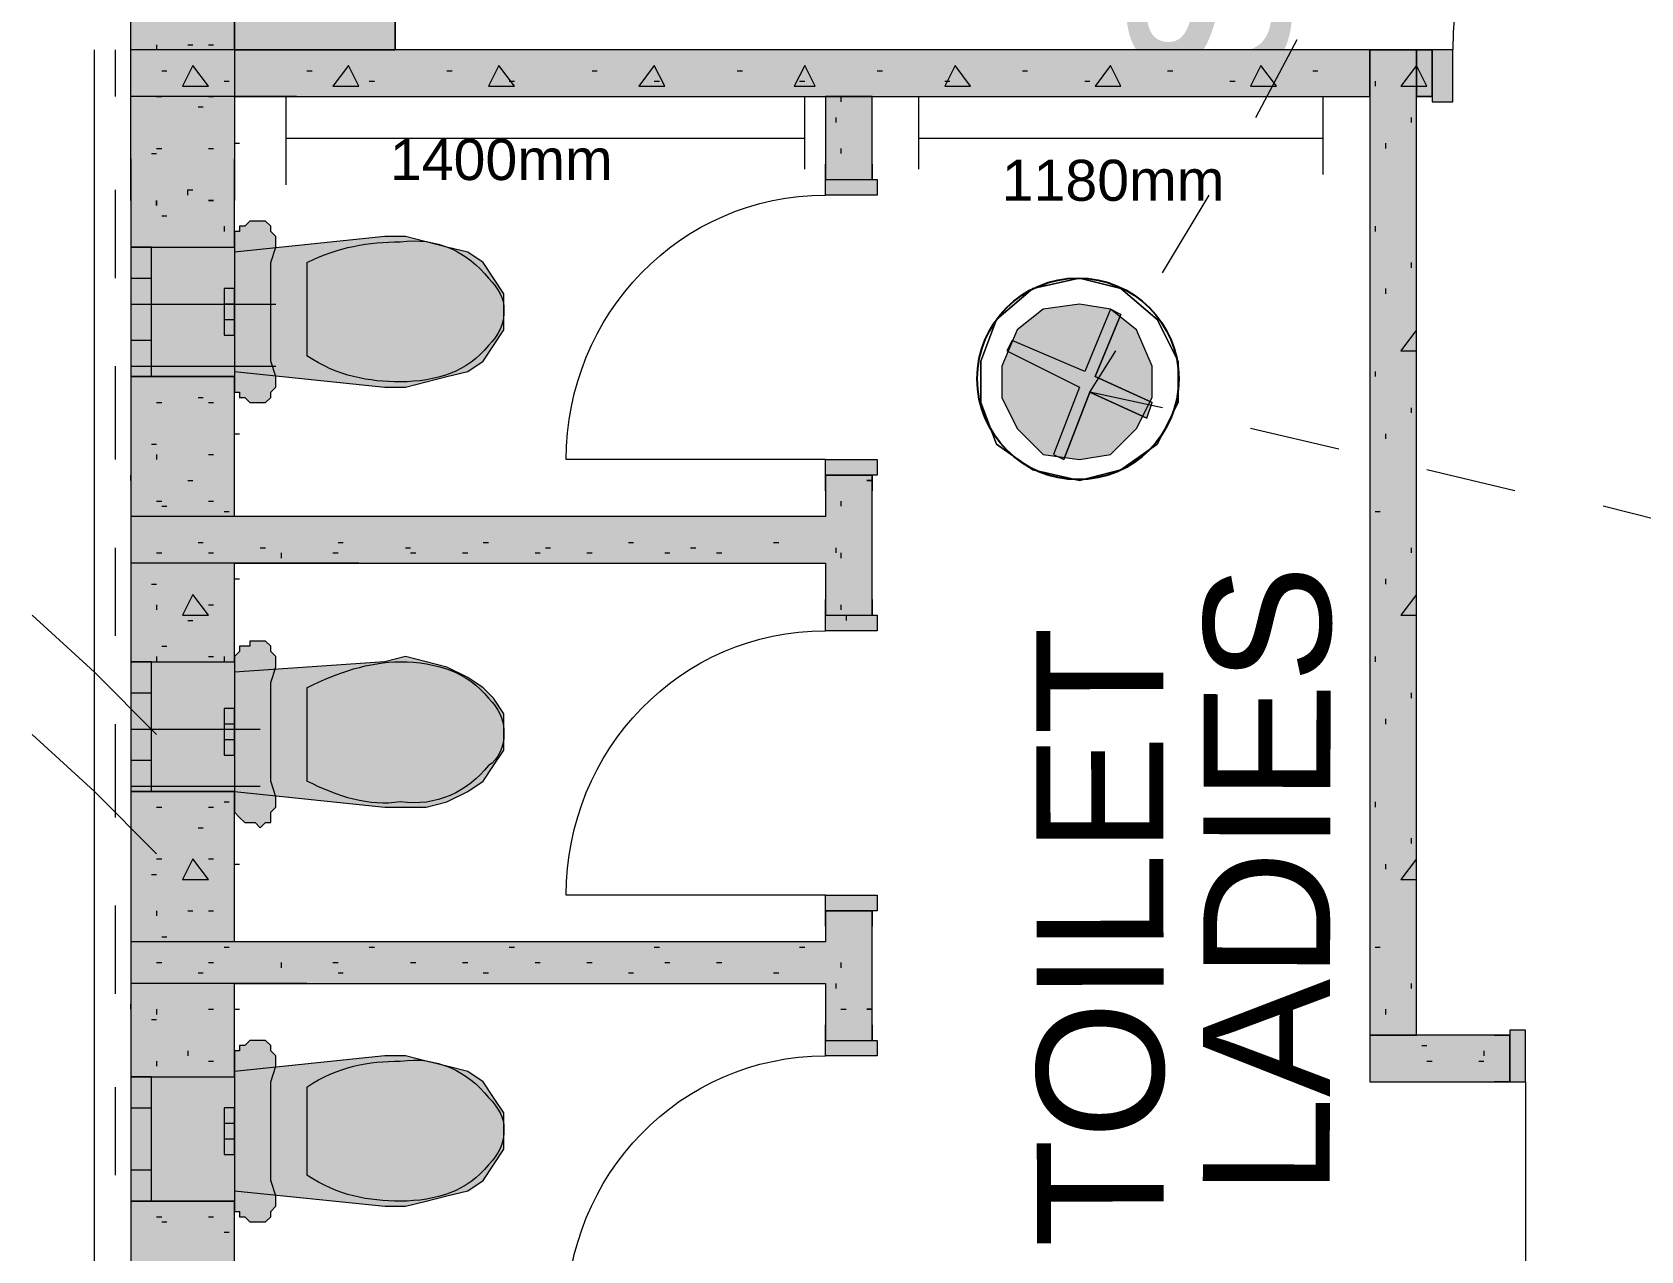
# Model space of a CAD drawing. Header units: inches. Extents: x 0.12 to 8.16, y 2.81 to 8.2.
# Drawn here: x 2.303 to 2.82, y 6.377 to 6.769 of the extents above; entities that cross this region are included whole.
import ezdxf

# ---------------------------------------------------------------- set-up
doc = ezdxf.new("R2010")
doc.units = ezdxf.units.IN
doc.header["$MEASUREMENT"] = 0
for name, color, linetype, true_color in [('PDF_Geometry', 7, 'Continuous', 0x029e21), ('PDF_Solid Fills', 7, 'Continuous', 0xffffff), ('PDF_Text', 7, 'Continuous', 0x5555ff)]:
    doc.layers.add(name, color=color, linetype=linetype, true_color=true_color)
doc.styles.add('PDF F2', font='arial.ttf')

msp = doc.modelspace()

# ---------------------------------------------------------------- hatches: boundary and pattern name
at = {"layer": 'PDF_Solid Fills', "transparency": 33554559}
for points in [[(2.36833, 6.65333), (2.36833, 6.705), (2.37, 6.705), (2.37, 6.70667), (2.37167, 6.70667), (2.37333, 6.70833), (2.37333, 6.70833), (2.375, 6.70833), (2.37667, 6.70833), (2.37667, 6.70833), (2.37833, 6.70833), (2.37833, 6.70833), (2.38, 6.70667), (2.38, 6.70667), (2.38, 6.705), (2.38167, 6.70333), (2.38167, 6.70167), (2.38167, 6.7), (2.38, 6.695), (2.38, 6.69), (2.38, 6.685), (2.38, 6.68), (2.38, 6.67333), (2.38, 6.66833), (2.38, 6.66333), (2.38167, 6.65833), (2.38167, 6.65667), (2.38167, 6.655), (2.38, 6.65333), (2.38, 6.65167), (2.38, 6.65167), (2.37833, 6.65), (2.37833, 6.65), (2.37667, 6.65), (2.37667, 6.65), (2.375, 6.65), (2.37333, 6.65), (2.37333, 6.65), (2.37167, 6.65167), (2.37, 6.65167), (2.37, 6.65333)], [(2.43, 6.65667), (2.42333, 6.655), (2.41667, 6.655), (2.36833, 6.66), (2.36833, 6.69833), (2.41667, 6.70333), (2.42333, 6.70333), (2.43, 6.70167), (2.43667, 6.7), (2.44333, 6.69833), (2.44833, 6.695), (2.45167, 6.69), (2.455, 6.685), (2.455, 6.68), (2.455, 6.67333), (2.45167, 6.66833), (2.44833, 6.66333), (2.44333, 6.66), (2.43667, 6.65833)], [(2.64, 6.63167), (2.62833, 6.63333), (2.62, 6.64167), (2.615, 6.65167), (2.615, 6.66167), (2.62, 6.67333), (2.62833, 6.68), (2.64, 6.68167), (2.65, 6.68), (2.65833, 6.67333), (2.66333, 6.66167), (2.66333, 6.65167), (2.65833, 6.64167), (2.65, 6.63333)], [(2.64, 6.68167), (2.65, 6.68), (2.65833, 6.67333), (2.66333, 6.66167), (2.66333, 6.65167), (2.65833, 6.64167), (2.65, 6.63333), (2.64, 6.63167), (2.62833, 6.63333), (2.62, 6.64167), (2.615, 6.65167), (2.615, 6.66167), (2.62, 6.67333), (2.62833, 6.68)], [(2.36833, 6.51833), (2.36833, 6.56833), (2.37, 6.57), (2.37, 6.57167), (2.37167, 6.57167), (2.37333, 6.57167), (2.37333, 6.57333), (2.375, 6.57333), (2.37667, 6.57333), (2.37667, 6.57333), (2.37833, 6.57333), (2.37833, 6.57333), (2.38, 6.57167), (2.38, 6.57), (2.38, 6.57), (2.38167, 6.56833), (2.38167, 6.56667), (2.38167, 6.565), (2.38, 6.56), (2.38, 6.555), (2.38, 6.54833), (2.38, 6.54333), (2.38, 6.53833), (2.38, 6.53333), (2.38, 6.52833), (2.38167, 6.52333), (2.38167, 6.52167), (2.38167, 6.52), (2.38, 6.51833), (2.38, 6.51667), (2.38, 6.515), (2.37833, 6.515), (2.37833, 6.515), (2.37667, 6.51333), (2.37667, 6.51333), (2.375, 6.515), (2.37333, 6.515), (2.37333, 6.515), (2.37167, 6.515), (2.37, 6.51667), (2.37, 6.51667)], [(2.43, 6.52), (2.42333, 6.52), (2.41667, 6.52), (2.36833, 6.525), (2.36833, 6.56333), (2.41667, 6.56667), (2.42333, 6.56833), (2.43, 6.56667), (2.43667, 6.565), (2.44333, 6.56167), (2.44833, 6.55833), (2.45167, 6.555), (2.455, 6.55), (2.455, 6.54333), (2.455, 6.53833), (2.45167, 6.53333), (2.44833, 6.52833), (2.44333, 6.525), (2.43667, 6.52167)], [(2.36833, 6.39), (2.36833, 6.44167), (2.37, 6.44167), (2.37, 6.44333), (2.37167, 6.44333), (2.37333, 6.445), (2.37333, 6.445), (2.375, 6.445), (2.37667, 6.445), (2.37667, 6.445), (2.37833, 6.445), (2.37833, 6.445), (2.38, 6.44333), (2.38, 6.44333), (2.38, 6.44167), (2.38167, 6.44), (2.38167, 6.43833), (2.38167, 6.43667), (2.38, 6.43167), (2.38, 6.42667), (2.38, 6.42167), (2.38, 6.41667), (2.38, 6.41), (2.38, 6.405), (2.38, 6.4), (2.38167, 6.395), (2.38167, 6.39333), (2.38167, 6.39167), (2.38, 6.39), (2.38, 6.38833), (2.38, 6.38833), (2.37833, 6.38667), (2.37833, 6.38667), (2.37667, 6.38667), (2.37667, 6.38667), (2.375, 6.38667), (2.37333, 6.38667), (2.37333, 6.38667), (2.37167, 6.38833), (2.37, 6.38833), (2.37, 6.39)], [(2.43, 6.39333), (2.42333, 6.39167), (2.41667, 6.39167), (2.36833, 6.39667), (2.36833, 6.435), (2.41667, 6.44), (2.42333, 6.44), (2.43, 6.43833), (2.43667, 6.43667), (2.44333, 6.435), (2.44833, 6.43167), (2.45167, 6.42667), (2.455, 6.42167), (2.455, 6.41667), (2.455, 6.41), (2.45167, 6.405), (2.44833, 6.4), (2.44333, 6.39667), (2.43667, 6.395)]]:
    msp.add_hatch(color=256, dxfattribs=at).paths.add_polyline_path(points)
at = {"layer": 'PDF_Solid Fills', "true_color": 0xaaaaaa, "transparency": 33554559}
msp.add_hatch(color=253, dxfattribs=at).paths.add_polyline_path([(2.66333, 6.65), (2.66167, 6.645), (2.64333, 6.65333), (2.635, 6.63167), (2.63167, 6.63333), (2.64, 6.655), (2.61667, 6.66667), (2.61833, 6.67), (2.64167, 6.66), (2.65, 6.68), (2.65333, 6.67833), (2.645, 6.65833)])

# ---------------------------------------------------------------- linework, layer by layer
at = {"layer": 'PDF_Geometry', "color": 30, "lineweight": 13, "true_color": 0xff6600}
for points in [[(2.87167, 6.76333), (2.87167, 6.875, 0.414179), (2.76, 6.76333)], [(2.78333, 6.43167), (2.78333, 6.32, 0.414179), (2.895, 6.43167)]]:
    msp.add_lwpolyline(points, format="xyb", dxfattribs=at)
at = {"layer": 'PDF_Geometry', "color": 7, "lineweight": 13}
for points in [[(2.42, 6.76333), (2.42, 6.79167), (2.36833, 6.79167), (2.36833, 6.76333)], [(2.73333, 6.74833), (2.73333, 6.76333)], [(2.74833, 6.76333), (2.74833, 6.74833)], [(2.57333, 6.72167), (2.57333, 6.74833), (2.55833, 6.74833), (2.55833, 6.72167)], [(2.34167, 6.7), (2.335, 6.7)], [(2.34167, 6.56667), (2.335, 6.56667)], [(2.77833, 6.44667), (2.73333, 6.44667), (2.73333, 6.43167), (2.77833, 6.43167)], [(2.34167, 6.43333), (2.335, 6.43333)], [(2.34167, 6.39333), (2.335, 6.39333)]]:
    msp.add_lwpolyline(points, close=True, dxfattribs=at)
at = {"layer": 'PDF_Geometry', "color": 1, "lineweight": 13}
msp.add_lwpolyline([(2.36833, 6.79167), (2.42, 6.79167), (2.42, 6.76333), (2.36833, 6.76333)], close=True, dxfattribs=at)
at = {"layer": 'PDF_Geometry', "color": 7, "lineweight": 13}
for points in [[(2.335, 6.715), (2.335, 6.77667), (2.34167, 6.77667), (2.36833, 6.77667), (2.36833, 6.715)], [(2.69667, 6.74167), (2.71, 6.76667)], [(2.73333, 6.74833), (2.73333, 6.44667), (2.74833, 6.44667), (2.74833, 6.74833)], [(2.335, 6.72833), (2.335, 6.7), (2.34167, 6.7), (2.36833, 6.7), (2.36833, 6.72833)], [(2.55833, 6.72667), (2.55833, 6.72167), (2.55833, 6.72667), (2.55833, 6.72167), (2.57333, 6.72167), (2.57333, 6.72667), (2.57333, 6.72167), (2.57333, 6.72667)], [(2.55833, 6.72167), (2.57333, 6.72167)], [(2.66667, 6.69167), (2.68167, 6.71667)], [(2.34167, 6.7), (2.36833, 6.7)], [(2.66667, 6.64833), (2.64333, 6.65333), (2.65167, 6.66667)], [(2.55833, 6.62667), (2.55833, 6.62167), (2.55833, 6.62667), (2.57333, 6.62667), (2.55833, 6.62667), (2.55833, 6.61333), (2.36833, 6.61333), (2.36833, 6.65833), (2.34167, 6.65833), (2.335, 6.65833), (2.34167, 6.65833), (2.335, 6.65833), (2.335, 6.56667), (2.34167, 6.56667), (2.36833, 6.56667), (2.36833, 6.59833), (2.55833, 6.59833), (2.55833, 6.58167), (2.57333, 6.58167), (2.57333, 6.58667), (2.57333, 6.58167)], [(2.34167, 6.65833), (2.36833, 6.65833)], [(2.72333, 6.635), (2.695, 6.64167)], [(2.55833, 6.62167), (2.55833, 6.62667), (2.57333, 6.62667), (2.57333, 6.62167), (2.57333, 6.62667), (2.57333, 6.62167)], [(2.55833, 6.58167), (2.57333, 6.58167), (2.57333, 6.62667)], [(2.78, 6.62167), (2.75167, 6.62833)], [(2.835, 6.61), (2.80833, 6.61667)], [(2.55833, 6.58667), (2.55833, 6.58167), (2.55833, 6.58667), (2.55833, 6.58167), (2.57333, 6.58167), (2.57333, 6.58667)], [(2.34167, 6.56667), (2.36833, 6.56667)], [(2.55833, 6.48667), (2.55833, 6.48167), (2.55833, 6.48667), (2.57333, 6.48667), (2.55833, 6.48667), (2.55833, 6.47667), (2.36833, 6.47667), (2.36833, 6.525), (2.34167, 6.525), (2.335, 6.525), (2.34167, 6.525), (2.335, 6.525), (2.335, 6.43333), (2.34167, 6.43333), (2.36833, 6.43333), (2.36833, 6.46333), (2.55833, 6.46333), (2.55833, 6.445), (2.57333, 6.445), (2.57333, 6.45), (2.57333, 6.445)], [(2.34167, 6.525), (2.36833, 6.525)], [(2.55833, 6.48167), (2.55833, 6.48667), (2.57333, 6.48667), (2.57333, 6.48167), (2.57333, 6.48667), (2.57333, 6.48167)], [(2.55833, 6.445), (2.57333, 6.445), (2.57333, 6.48667)], [(2.55833, 6.45), (2.55833, 6.445), (2.55833, 6.45), (2.55833, 6.445), (2.57333, 6.445), (2.57333, 6.45)], [(2.77333, 6.43167), (2.77833, 6.43167), (2.77333, 6.43167), (2.77833, 6.43167), (2.77833, 6.44667), (2.77333, 6.44667), (2.77833, 6.44667), (2.77333, 6.44667)], [(2.77833, 6.43167), (2.77833, 6.44667)], [(2.34167, 6.43333), (2.36833, 6.43333)], [(2.55833, 6.35), (2.55833, 6.345), (2.55833, 6.35), (2.55833, 6.34), (2.36833, 6.34), (2.36833, 6.39333), (2.34167, 6.39333), (2.335, 6.39333), (2.335, 6.295), (2.34167, 6.295), (2.36833, 6.295), (2.36833, 6.32667), (2.55833, 6.32667), (2.55833, 6.24167), (2.57333, 6.24167), (2.57333, 6.34), (2.57333, 6.35), (2.57333, 6.345), (2.57333, 6.35), (2.55833, 6.35), (2.57333, 6.35)], [(2.34167, 6.39333), (2.36833, 6.39333)]]:
    msp.add_lwpolyline(points, dxfattribs=at)
at = {"layer": 'PDF_Geometry', "color": 54, "lineweight": 13, "true_color": 0x9f9f00}
for points in [[(2.34333, 6.765), (2.34333, 6.76333)], [(2.35333, 6.765), (2.355, 6.765)], [(2.36, 6.765), (2.36167, 6.765)], [(2.345, 6.75667), (2.34667, 6.75667)], [(2.74833, 6.75833), (2.74333, 6.75167), (2.74833, 6.75167)], [(2.365, 6.75333), (2.36667, 6.75333)], [(2.735, 6.75333), (2.735, 6.75167)], [(2.34333, 6.74833), (2.345, 6.74833)], [(2.35667, 6.745), (2.35833, 6.745)], [(2.36, 6.74833), (2.36167, 6.74833)], [(2.56333, 6.74833), (2.56333, 6.74667)], [(2.56167, 6.74167), (2.56167, 6.74)], [(2.74667, 6.74167), (2.74667, 6.74)], [(2.36833, 6.73333), (2.37, 6.73333)], [(2.73833, 6.73333), (2.73833, 6.73167)], [(2.34167, 6.73), (2.34333, 6.73)], [(2.34333, 6.73167), (2.345, 6.73167)], [(2.36, 6.73167), (2.36167, 6.73167)], [(2.56333, 6.73167), (2.56333, 6.73)], [(2.35333, 6.71667), (2.35333, 6.71833), (2.355, 6.71833)], [(2.335, 6.71), (2.335, 6.71)], [(2.335, 6.71), (2.335, 6.71)], [(2.345, 6.71), (2.34667, 6.71)], [(2.365, 6.70667), (2.365, 6.705)], [(2.735, 6.70667), (2.735, 6.705)], [(2.74667, 6.695), (2.74667, 6.69333)], [(2.73833, 6.68667), (2.73833, 6.685)], [(2.74833, 6.67333), (2.74333, 6.66667), (2.74833, 6.66667)], [(2.735, 6.66), (2.735, 6.65833)], [(2.35667, 6.65167), (2.35833, 6.65167)], [(2.34333, 6.65), (2.345, 6.65)], [(2.36, 6.65), (2.36167, 6.65)], [(2.74667, 6.64833), (2.74667, 6.64667)], [(2.36833, 6.64), (2.37, 6.64)], [(2.73833, 6.64), (2.73833, 6.63833)], [(2.34167, 6.63667), (2.34333, 6.63667)], [(2.34333, 6.63333), (2.34333, 6.63167)], [(2.36, 6.63333), (2.36167, 6.63333)], [(2.335, 6.625), (2.335, 6.62667)], [(2.335, 6.625), (2.335, 6.625)], [(2.35333, 6.625), (2.355, 6.625)], [(2.34333, 6.61833), (2.345, 6.61833)], [(2.345, 6.61667), (2.34667, 6.61667)], [(2.36, 6.61833), (2.36167, 6.61833)], [(2.365, 6.615), (2.36667, 6.615)], [(2.56333, 6.61833), (2.56333, 6.61667)], [(2.735, 6.615), (2.73667, 6.615)], [(2.35667, 6.605), (2.35833, 6.605)], [(2.40167, 6.605), (2.40333, 6.605)], [(2.44833, 6.605), (2.45, 6.605)], [(2.495, 6.605), (2.49667, 6.605)], [(2.54167, 6.605), (2.54333, 6.605)], [(2.34333, 6.60167), (2.345, 6.60167)], [(2.36, 6.60167), (2.36167, 6.60167)], [(2.37667, 6.60333), (2.37833, 6.60333)], [(2.38333, 6.60167), (2.38333, 6.6)], [(2.4, 6.60167), (2.40167, 6.60167)], [(2.42333, 6.60333), (2.425, 6.60333)], [(2.425, 6.60167), (2.42667, 6.60167)], [(2.44167, 6.60167), (2.44333, 6.60167)], [(2.465, 6.60167), (2.46667, 6.60167)], [(2.46833, 6.60333), (2.47, 6.60333)], [(2.48167, 6.60167), (2.48333, 6.60167)], [(2.50667, 6.60167), (2.50833, 6.60167)], [(2.515, 6.60333), (2.51667, 6.60333)], [(2.52333, 6.60167), (2.525, 6.60167)], [(2.54833, 6.60167), (2.54833, 6.60167)], [(2.56167, 6.60333), (2.56167, 6.60167)], [(2.56333, 6.60167), (2.56333, 6.6)], [(2.74667, 6.60333), (2.74667, 6.60167)], [(2.36833, 6.59333), (2.37, 6.59333)], [(2.73833, 6.59333), (2.73833, 6.59167)], [(2.34167, 6.59167), (2.34333, 6.59167)], [(2.74833, 6.58833), (2.74333, 6.58167), (2.74833, 6.58167)], [(2.34333, 6.585), (2.34333, 6.58333)], [(2.36, 6.585), (2.36167, 6.585)], [(2.56333, 6.585), (2.56333, 6.58333)], [(2.35333, 6.58), (2.355, 6.58)], [(2.565, 6.58167), (2.565, 6.58)], [(2.34333, 6.56833), (2.34333, 6.56667)], [(2.345, 6.57167), (2.34667, 6.57167)], [(2.36, 6.56833), (2.36167, 6.56833)], [(2.365, 6.56833), (2.365, 6.56667)], [(2.735, 6.56833), (2.735, 6.56667)], [(2.74667, 6.55667), (2.74667, 6.555)], [(2.73833, 6.54833), (2.73833, 6.54667)], [(2.345, 6.525), (2.34667, 6.525)], [(2.365, 6.52167), (2.36667, 6.52167)], [(2.735, 6.52167), (2.735, 6.52)], [(2.34333, 6.52), (2.345, 6.52)], [(2.36, 6.52), (2.36167, 6.52)], [(2.35667, 6.51333), (2.35833, 6.51333)], [(2.74667, 6.51), (2.74667, 6.50833)], [(2.34333, 6.50333), (2.345, 6.50333)], [(2.36, 6.50333), (2.36167, 6.50333)], [(2.36833, 6.50167), (2.37, 6.50167)], [(2.73833, 6.50167), (2.73833, 6.5)], [(2.74833, 6.50333), (2.74333, 6.49667), (2.74833, 6.49667)], [(2.34167, 6.49833), (2.34333, 6.49833)], [(2.34333, 6.48667), (2.34333, 6.485)], [(2.35333, 6.48667), (2.355, 6.48667)], [(2.36, 6.48667), (2.36167, 6.48667)], [(2.345, 6.47833), (2.34667, 6.47833)], [(2.365, 6.475), (2.36667, 6.475)], [(2.41167, 6.475), (2.41333, 6.475)], [(2.45667, 6.475), (2.45833, 6.475)], [(2.50333, 6.475), (2.505, 6.475)], [(2.55, 6.475), (2.55167, 6.475)], [(2.735, 6.475), (2.73667, 6.475)], [(2.34333, 6.47), (2.345, 6.47)], [(2.36, 6.47), (2.36167, 6.47)], [(2.38333, 6.47), (2.38333, 6.46833)], [(2.4, 6.47), (2.40167, 6.47)], [(2.425, 6.47), (2.42667, 6.47)], [(2.44167, 6.47), (2.44333, 6.47)], [(2.465, 6.47), (2.46667, 6.47)], [(2.48167, 6.47), (2.48333, 6.47)], [(2.50667, 6.47), (2.50833, 6.47)], [(2.52333, 6.47), (2.525, 6.47)], [(2.54833, 6.47), (2.54833, 6.47)], [(2.56333, 6.47), (2.56333, 6.46833)], [(2.35667, 6.46667), (2.35833, 6.46667)], [(2.40167, 6.46667), (2.40333, 6.46667)], [(2.44833, 6.46667), (2.45, 6.46667)], [(2.495, 6.46667), (2.49667, 6.46667)], [(2.54167, 6.46667), (2.54333, 6.46667)], [(2.37667, 6.46333), (2.37833, 6.46333)], [(2.42333, 6.46333), (2.425, 6.46333)], [(2.46833, 6.46333), (2.47, 6.46333)], [(2.515, 6.46333), (2.51667, 6.46333)], [(2.56167, 6.46333), (2.56167, 6.46167)], [(2.74667, 6.46333), (2.74667, 6.46167)], [(2.335, 6.455), (2.335, 6.45667)], [(2.335, 6.455), (2.335, 6.455)], [(2.34333, 6.455), (2.34333, 6.45333)], [(2.36, 6.455), (2.36167, 6.455)], [(2.36833, 6.455), (2.37, 6.455)], [(2.56333, 6.455), (2.565, 6.455)], [(2.73833, 6.455), (2.73833, 6.45333)], [(2.34167, 6.45167), (2.34333, 6.45167)], [(2.75, 6.44333), (2.75167, 6.44333)], [(2.34333, 6.43833), (2.34333, 6.43667)], [(2.35333, 6.44167), (2.35333, 6.44)], [(2.36, 6.43833), (2.36167, 6.43833)], [(2.75167, 6.43833), (2.75333, 6.43833)], [(2.76833, 6.43833), (2.77, 6.43833)], [(2.77, 6.44167), (2.77, 6.44)], [(2.34333, 6.38833), (2.345, 6.38833)], [(2.345, 6.38667), (2.34667, 6.38667)], [(2.36, 6.38833), (2.36167, 6.38833)], [(2.365, 6.38333), (2.36667, 6.38333)]]:
    msp.add_lwpolyline(points, dxfattribs=at)
at = {"layer": 'PDF_Geometry', "color": 1, "lineweight": 13}
for points in [[(2.32333, 5.525), (2.32333, 5.79333), (2.32333, 6.06333), (2.32333, 6.33167), (2.32333, 6.60167), (2.32333, 6.76333)], [(2.335, 6.68167), (2.37333, 6.68167), (2.38167, 6.68167)], [(2.335, 6.66167), (2.37333, 6.66167), (2.38167, 6.66167)], [(2.34333, 6.54333), (2.32333, 6.56333), (2.30333, 6.58167)], [(2.34333, 6.505), (2.32333, 6.525), (2.30333, 6.54333)], [(2.335, 6.545), (2.37333, 6.545), (2.37667, 6.545)], [(2.335, 6.52667), (2.37333, 6.52667), (2.37667, 6.52667)]]:
    msp.add_lwpolyline(points, dxfattribs=at)
at = {"layer": 'PDF_Geometry', "color": 5, "lineweight": 9}
for points in [[(2.33, 6.76333), (2.33, 6.74833)], [(2.33, 6.71833), (2.33, 6.69)], [(2.33, 6.66167), (2.33, 6.63167)], [(2.33, 6.60333), (2.33, 6.575)], [(2.33, 6.54667), (2.33, 6.51667)], [(2.33, 6.48833), (2.33, 6.46)], [(2.33, 6.43), (2.33, 6.40167)]]:
    msp.add_lwpolyline(points, dxfattribs=at)
at = {"layer": 'PDF_Geometry', "color": 251, "lineweight": 9, "true_color": 0x6a6a6a}
for points in [[(2.39167, 6.76333), (2.335, 6.76333)], [(2.38833, 6.74833), (2.335, 6.74833)], [(2.385, 6.72), (2.385, 6.74833)], [(2.55167, 6.725), (2.55167, 6.74833)], [(2.58833, 6.725), (2.58833, 6.74833)], [(2.71833, 6.72333), (2.71833, 6.74833)], [(2.385, 6.735), (2.55167, 6.735)], [(2.58833, 6.735), (2.71833, 6.735)], [(2.65, 6.68), (2.64167, 6.66), (2.61833, 6.67)], [(2.65333, 6.67833), (2.645, 6.65833), (2.66333, 6.65)], [(2.61667, 6.66667), (2.64, 6.655), (2.63167, 6.63333)], [(2.66167, 6.645), (2.64333, 6.65333), (2.635, 6.63167)], [(2.39667, 6.61333), (2.335, 6.61333)], [(2.40833, 6.59833), (2.335, 6.59833)], [(2.395, 6.47667), (2.335, 6.47667)], [(2.39167, 6.46333), (2.335, 6.46333)]]:
    msp.add_lwpolyline(points, dxfattribs=at)
at = {"layer": 'PDF_Geometry', "color": 7, "lineweight": 9}
for points in [[(2.75333, 6.76333), (2.36833, 6.76333), (2.36833, 6.74833), (2.73333, 6.74833)], [(2.73333, 6.76333), (2.74833, 6.76333), (2.75333, 6.76333), (2.74833, 6.76333), (2.75333, 6.76333), (2.75333, 6.74833), (2.74833, 6.74833), (2.75333, 6.74833), (2.75333, 6.76333), (2.75333, 6.74833), (2.74833, 6.74833), (2.75333, 6.74833)]]:
    msp.add_lwpolyline(points, dxfattribs=at)
at = {"layer": 'PDF_Geometry', "color": 30, "lineweight": 9, "true_color": 0xff6600}
for points in [[(2.75333, 6.74667), (2.76, 6.74667), (2.76, 6.76333), (2.75333, 6.76333)], [(2.575, 6.72167), (2.575, 6.71667), (2.55833, 6.71667), (2.55833, 6.72167)], [(2.55833, 6.62667), (2.55833, 6.63167), (2.575, 6.63167), (2.575, 6.62667)], [(2.575, 6.58167), (2.575, 6.57667), (2.55833, 6.57667), (2.55833, 6.58167)], [(2.55833, 6.48667), (2.55833, 6.49167), (2.575, 6.49167), (2.575, 6.48667)], [(2.575, 6.445), (2.575, 6.44), (2.55833, 6.44), (2.55833, 6.445)], [(2.77833, 6.43167), (2.78333, 6.43167), (2.78333, 6.44833), (2.77833, 6.44833)]]:
    msp.add_lwpolyline(points, close=True, dxfattribs=at)
at = {"layer": 'PDF_Geometry', "color": 54, "lineweight": 13, "true_color": 0x9f9f00}
for points in [[(2.355, 6.75833), (2.35167, 6.75167), (2.36, 6.75167)], [(2.34333, 6.71333), (2.34333, 6.715)], [(2.36167, 6.715), (2.36, 6.715)], [(2.57333, 6.625), (2.57167, 6.625)], [(2.355, 6.58833), (2.35167, 6.58167), (2.36, 6.58167)], [(2.355, 6.50333), (2.35167, 6.49667), (2.36, 6.49667)], [(2.57333, 6.455), (2.57167, 6.455)]]:
    msp.add_lwpolyline(points, close=True, dxfattribs=at)
at = {"layer": 'PDF_Geometry', "color": 85, "lineweight": 13, "true_color": 0x68b353}
for points in [[(2.39167, 6.75667), (2.39333, 6.75667)], [(2.43667, 6.75667), (2.43833, 6.75667)], [(2.48333, 6.75667), (2.485, 6.75667)], [(2.53, 6.75667), (2.53167, 6.75667)], [(2.575, 6.75667), (2.57667, 6.75667)], [(2.62167, 6.75667), (2.62333, 6.75667)], [(2.66833, 6.75667), (2.67, 6.75667)], [(2.715, 6.75667), (2.71667, 6.75667)], [(2.74833, 6.75167), (2.75167, 6.75167), (2.74833, 6.75833)], [(2.41167, 6.75333), (2.41333, 6.75333)], [(2.45667, 6.75333), (2.45833, 6.75333)], [(2.50333, 6.75333), (2.505, 6.75333)], [(2.55, 6.75333), (2.55167, 6.75333)], [(2.59667, 6.75333), (2.59833, 6.75333)], [(2.64167, 6.75333), (2.64333, 6.75333)], [(2.68833, 6.75333), (2.69, 6.75333)]]:
    msp.add_lwpolyline(points, dxfattribs=at)
for points in [[(2.405, 6.75833), (2.4, 6.75167), (2.40833, 6.75167)], [(2.45333, 6.75833), (2.45, 6.75167), (2.45833, 6.75167)], [(2.50333, 6.75833), (2.49833, 6.75167), (2.50667, 6.75167)], [(2.55167, 6.75833), (2.54833, 6.75167), (2.555, 6.75167)], [(2.6, 6.75833), (2.59667, 6.75167), (2.605, 6.75167)], [(2.65, 6.75833), (2.645, 6.75167), (2.65333, 6.75167)], [(2.69833, 6.75833), (2.695, 6.75167), (2.70333, 6.75167)]]:
    msp.add_lwpolyline(points, close=True, dxfattribs=at)
at = {"layer": 'PDF_Geometry', "color": 6, "lineweight": 9}
for points in [[(2.36833, 6.65333), (2.37, 6.65333), (2.37, 6.65167), (2.37167, 6.65167), (2.37333, 6.65), (2.375, 6.65), (2.37667, 6.65), (2.37833, 6.65), (2.38, 6.65167), (2.38, 6.65333), (2.38167, 6.655), (2.38167, 6.65667), (2.38167, 6.65833), (2.38, 6.66333), (2.38, 6.66833), (2.38, 6.67333), (2.38, 6.68), (2.38, 6.685), (2.38, 6.69), (2.38, 6.695), (2.38167, 6.7), (2.38167, 6.70167), (2.38167, 6.70333), (2.38, 6.705), (2.38, 6.70667), (2.37833, 6.70833), (2.37667, 6.70833), (2.375, 6.70833), (2.37333, 6.70833), (2.37167, 6.70667), (2.37, 6.70667), (2.37, 6.705), (2.36833, 6.705)], [(2.43, 6.65667), (2.43667, 6.65833), (2.44333, 6.66), (2.44833, 6.66333), (2.45167, 6.66833), (2.455, 6.67333), (2.455, 6.68), (2.455, 6.685), (2.45167, 6.69), (2.44833, 6.695), (2.44333, 6.69833), (2.43667, 6.7), (2.43, 6.70167), (2.42333, 6.70333), (2.41667, 6.70333), (2.36833, 6.69833), (2.36833, 6.66), (2.41667, 6.655), (2.42333, 6.655)], [(2.365, 6.68167), (2.365, 6.68), (2.365, 6.67833), (2.365, 6.67667), (2.36833, 6.67667), (2.36833, 6.67833), (2.36833, 6.68), (2.36833, 6.68167), (2.36833, 6.685), (2.36833, 6.68667), (2.365, 6.68667), (2.365, 6.685)], [(2.36833, 6.51833), (2.37, 6.51667), (2.37167, 6.515), (2.37333, 6.515), (2.375, 6.515), (2.37667, 6.51333), (2.37833, 6.515), (2.38, 6.515), (2.38, 6.51667), (2.38, 6.51833), (2.38167, 6.52), (2.38167, 6.52167), (2.38167, 6.52333), (2.38, 6.52833), (2.38, 6.53333), (2.38, 6.53833), (2.38, 6.54333), (2.38, 6.54833), (2.38, 6.555), (2.38, 6.56), (2.38167, 6.565), (2.38167, 6.56667), (2.38167, 6.56833), (2.38, 6.57), (2.38, 6.57167), (2.37833, 6.57333), (2.37667, 6.57333), (2.375, 6.57333), (2.37333, 6.57333), (2.37333, 6.57167), (2.37167, 6.57167), (2.37, 6.57167), (2.37, 6.57), (2.36833, 6.56833)], [(2.43, 6.52), (2.43667, 6.52167), (2.44333, 6.525), (2.44833, 6.52833), (2.45167, 6.53333), (2.455, 6.53833), (2.455, 6.54333), (2.455, 6.55), (2.45167, 6.555), (2.44833, 6.55833), (2.44333, 6.56167), (2.43667, 6.565), (2.43, 6.56667), (2.42333, 6.56833), (2.41667, 6.56667), (2.36833, 6.56333), (2.36833, 6.525), (2.41667, 6.52), (2.42333, 6.52)], [(2.365, 6.54667), (2.365, 6.545), (2.365, 6.54333), (2.365, 6.54167), (2.36833, 6.54167), (2.36833, 6.54333), (2.36833, 6.545), (2.36833, 6.54667), (2.36833, 6.54833), (2.36833, 6.55167), (2.365, 6.55167), (2.365, 6.54833)], [(2.36833, 6.39), (2.37, 6.39), (2.37, 6.38833), (2.37167, 6.38833), (2.37333, 6.38667), (2.375, 6.38667), (2.37667, 6.38667), (2.37833, 6.38667), (2.38, 6.38833), (2.38, 6.39), (2.38167, 6.39167), (2.38167, 6.39333), (2.38167, 6.395), (2.38, 6.4), (2.38, 6.405), (2.38, 6.41), (2.38, 6.41667), (2.38, 6.42167), (2.38, 6.42667), (2.38, 6.43167), (2.38167, 6.43667), (2.38167, 6.43833), (2.38167, 6.44), (2.38, 6.44167), (2.38, 6.44333), (2.37833, 6.445), (2.37667, 6.445), (2.375, 6.445), (2.37333, 6.445), (2.37167, 6.44333), (2.37, 6.44333), (2.37, 6.44167), (2.36833, 6.44167)], [(2.43, 6.39333), (2.43667, 6.395), (2.44333, 6.39667), (2.44833, 6.4), (2.45167, 6.405), (2.455, 6.41), (2.455, 6.41667), (2.455, 6.42167), (2.45167, 6.42667), (2.44833, 6.43167), (2.44333, 6.435), (2.43667, 6.43667), (2.43, 6.43833), (2.42333, 6.44), (2.41667, 6.44), (2.36833, 6.435), (2.36833, 6.39667), (2.41667, 6.39167), (2.42333, 6.39167)], [(2.365, 6.41833), (2.365, 6.41667), (2.365, 6.415), (2.365, 6.41333), (2.36833, 6.41333), (2.36833, 6.415), (2.36833, 6.41667), (2.36833, 6.41833), (2.36833, 6.42167), (2.36833, 6.42333), (2.365, 6.42333), (2.365, 6.42167)]]:
    msp.add_lwpolyline(points, close=True, dxfattribs=at)
for points in [[(2.37333, 6.70833), (2.37333, 6.70833)], [(2.37667, 6.70833), (2.37667, 6.70833)], [(2.37833, 6.70833), (2.37833, 6.70833)], [(2.38, 6.70667), (2.38, 6.70667)], [(2.39167, 6.695), (2.39167, 6.68), (2.39167, 6.665)], [(2.365, 6.68167), (2.365, 6.68167)], [(2.36833, 6.68167), (2.365, 6.68167)], [(2.36833, 6.68167), (2.36833, 6.68167)], [(2.365, 6.67667), (2.365, 6.67333), (2.365, 6.67167), (2.36833, 6.67167), (2.36833, 6.67333), (2.36833, 6.67667)], [(2.38, 6.65167), (2.38, 6.65167)], [(2.37333, 6.65), (2.37333, 6.65)], [(2.37667, 6.65), (2.37667, 6.65)], [(2.37833, 6.65), (2.37833, 6.65)], [(2.37667, 6.57333), (2.37667, 6.57333)], [(2.37833, 6.57333), (2.37833, 6.57333)], [(2.38, 6.57), (2.38, 6.57)], [(2.39167, 6.55833), (2.39167, 6.54333), (2.39167, 6.52833)], [(2.36833, 6.54667), (2.365, 6.54667)], [(2.365, 6.54167), (2.365, 6.54167)], [(2.365, 6.54167), (2.365, 6.53833), (2.365, 6.53667), (2.36833, 6.53667), (2.36833, 6.53833), (2.36833, 6.54167)], [(2.36833, 6.54167), (2.36833, 6.54167)], [(2.37, 6.51667), (2.37, 6.51667)], [(2.37333, 6.515), (2.37333, 6.515)], [(2.37667, 6.51333), (2.37667, 6.51333)], [(2.37833, 6.515), (2.37833, 6.515)], [(2.37333, 6.445), (2.37333, 6.445)], [(2.37667, 6.445), (2.37667, 6.445)], [(2.37833, 6.445), (2.37833, 6.445)], [(2.38, 6.44333), (2.38, 6.44333)], [(2.39167, 6.43), (2.39167, 6.41667), (2.39167, 6.40167)], [(2.36833, 6.41833), (2.365, 6.41833)], [(2.365, 6.41667), (2.365, 6.41667)], [(2.365, 6.41333), (2.365, 6.41), (2.365, 6.40833), (2.36833, 6.40833), (2.36833, 6.41), (2.36833, 6.41333)], [(2.36833, 6.41667), (2.36833, 6.41667)], [(2.37333, 6.38667), (2.37333, 6.38667)], [(2.37667, 6.38667), (2.37667, 6.38667)], [(2.37833, 6.38667), (2.37833, 6.38667)], [(2.38, 6.38833), (2.38, 6.38833)]]:
    msp.add_lwpolyline(points, dxfattribs=at)
at = {"layer": 'PDF_Geometry', "color": 30, "lineweight": 13, "true_color": 0xff6600}
for points in [[(2.335, 6.7), (2.335, 6.65833)], [(2.36833, 6.7), (2.36833, 6.65833)], [(2.335, 6.69), (2.335, 6.67)], [(2.34167, 6.67), (2.34167, 6.69)], [(2.55833, 6.63167), (2.475, 6.63167)], [(2.335, 6.56667), (2.335, 6.525)], [(2.36833, 6.56667), (2.36833, 6.525)], [(2.335, 6.55667), (2.335, 6.535)], [(2.34167, 6.535), (2.34167, 6.55667)], [(2.55833, 6.49167), (2.475, 6.49167)], [(2.335, 6.43333), (2.335, 6.39333)], [(2.36833, 6.43333), (2.36833, 6.39333)], [(2.335, 6.42333), (2.335, 6.40333)], [(2.34167, 6.40333), (2.34167, 6.42333)]]:
    msp.add_lwpolyline(points, dxfattribs=at)
at = {"layer": 'PDF_Geometry', "color": 30, "lineweight": 9, "true_color": 0xff6600}
for points in [[(2.335, 6.7), (2.335, 6.69), (2.34167, 6.69), (2.34167, 6.7)], [(2.34167, 6.65833), (2.34167, 6.67), (2.335, 6.67), (2.335, 6.65833)], [(2.335, 6.56667), (2.335, 6.55667), (2.34167, 6.55667), (2.34167, 6.56667)], [(2.34167, 6.525), (2.34167, 6.535), (2.335, 6.535), (2.335, 6.525)], [(2.335, 6.43333), (2.335, 6.42333), (2.34167, 6.42333), (2.34167, 6.43333)], [(2.34167, 6.39333), (2.34167, 6.40333), (2.335, 6.40333), (2.335, 6.39333)]]:
    msp.add_lwpolyline(points, dxfattribs=at)
at = {"layer": 'PDF_Geometry', "color": 8, "lineweight": 13, "true_color": 0x7f7f7f}
for points in [[(2.64, 6.69), (2.625, 6.68667), (2.61333, 6.67667), (2.60833, 6.66333), (2.60833, 6.65), (2.61333, 6.63667), (2.625, 6.62833), (2.64, 6.625), (2.65333, 6.62833), (2.665, 6.63667), (2.67167, 6.65), (2.67167, 6.66333), (2.665, 6.67667), (2.65333, 6.68667)], [(2.64, 6.63167), (2.65, 6.63333), (2.65833, 6.64167), (2.66333, 6.65167), (2.66333, 6.66167), (2.65833, 6.67333), (2.65, 6.68), (2.64, 6.68167), (2.62833, 6.68), (2.62, 6.67333), (2.615, 6.66167), (2.615, 6.65167), (2.62, 6.64167), (2.62833, 6.63333)], [(2.64, 6.68167), (2.62833, 6.68), (2.62, 6.67333), (2.615, 6.66167), (2.615, 6.65167), (2.62, 6.64167), (2.62833, 6.63333), (2.64, 6.63167), (2.65, 6.63333), (2.65833, 6.64167), (2.66333, 6.65167), (2.66333, 6.66167), (2.65833, 6.67333), (2.65, 6.68)], [(2.66333, 6.65), (2.645, 6.65833), (2.65333, 6.67833), (2.65, 6.68), (2.64167, 6.66), (2.61833, 6.67), (2.61667, 6.66667), (2.64, 6.655), (2.63167, 6.63333), (2.635, 6.63167), (2.64333, 6.65333), (2.66167, 6.645)]]:
    msp.add_lwpolyline(points, close=True, dxfattribs=at)
at = {"layer": 'PDF_Geometry', "color": 123, "lineweight": 13, "true_color": 0x71cebe}
for points in [[(2.64, 6.69), (2.65333, 6.68667), (2.665, 6.67667), (2.67167, 6.66333), (2.67167, 6.65), (2.665, 6.63667), (2.65333, 6.62833), (2.64, 6.625), (2.625, 6.62833), (2.61333, 6.63667), (2.60833, 6.65), (2.60833, 6.66333), (2.61333, 6.67667), (2.625, 6.68667)], [(2.64, 6.68167), (2.62833, 6.68), (2.62, 6.67333), (2.615, 6.66167), (2.615, 6.65167), (2.62, 6.64167), (2.62833, 6.63333), (2.64, 6.63167), (2.65, 6.63333), (2.65833, 6.64167), (2.66333, 6.65167), (2.66333, 6.66167), (2.65833, 6.67333), (2.65, 6.68)]]:
    msp.add_lwpolyline(points, close=True, dxfattribs=at)
at = {"layer": 'PDF_Geometry', "color": 7, "lineweight": 25}
msp.add_circle((2.63952, 6.65762), 0.03238, dxfattribs=at)
at = {"layer": 'PDF_Geometry', "color": 30, "lineweight": 13, "true_color": 0xff6600}
for points in [[(2.475, 6.63167), (2.475, 6.67833), (2.51167, 6.71667), (2.55833, 6.71667)], [(2.475, 6.49167), (2.475, 6.53833), (2.51167, 6.57667), (2.55833, 6.57667)], [(2.475, 6.355), (2.475, 6.40167), (2.51167, 6.44), (2.55833, 6.44)]]:
    msp.add_open_spline(points, degree=3, dxfattribs=at)
at = {"layer": 'PDF_Geometry', "color": 6, "lineweight": 9}
for points in [[(2.42167, 6.70167), (2.43333, 6.70333), (2.44333, 6.69833), (2.45, 6.69)], [(2.39167, 6.695), (2.40167, 6.7), (2.41167, 6.70167), (2.42167, 6.70167)], [(2.45, 6.69), (2.45333, 6.68667), (2.455, 6.68333), (2.455, 6.68)], [(2.455, 6.68), (2.455, 6.675), (2.45333, 6.67167), (2.45, 6.66833)], [(2.45, 6.66833), (2.44333, 6.66), (2.43333, 6.65667), (2.42167, 6.65667)], [(2.42167, 6.65667), (2.41167, 6.65667), (2.40167, 6.65833), (2.39167, 6.665)], [(2.39167, 6.55833), (2.40167, 6.56333), (2.41167, 6.56667), (2.42167, 6.56667)], [(2.42167, 6.56667), (2.43333, 6.56667), (2.44333, 6.56333), (2.45, 6.555)], [(2.45, 6.555), (2.45333, 6.55167), (2.455, 6.54833), (2.455, 6.54333)], [(2.455, 6.54333), (2.455, 6.54), (2.45333, 6.535), (2.45, 6.53333)], [(2.45, 6.53333), (2.44333, 6.525), (2.43333, 6.52), (2.42167, 6.52167)], [(2.42167, 6.52167), (2.41167, 6.52), (2.40167, 6.52333), (2.39167, 6.52833)], [(2.39167, 6.43), (2.40167, 6.43667), (2.41167, 6.43833), (2.42167, 6.43833)], [(2.42167, 6.43833), (2.43333, 6.44), (2.44333, 6.435), (2.45, 6.42667)], [(2.45, 6.42667), (2.45333, 6.42333), (2.455, 6.42), (2.455, 6.41667)], [(2.455, 6.41667), (2.455, 6.41167), (2.45333, 6.40833), (2.45, 6.405)], [(2.45, 6.405), (2.44333, 6.39667), (2.43333, 6.39333), (2.42167, 6.39333)], [(2.42167, 6.39333), (2.41167, 6.39333), (2.40167, 6.395), (2.39167, 6.40167)]]:
    msp.add_open_spline(points, degree=3, dxfattribs=at)
at = {"layer": 'PDF_Solid Fills', "color": 17, "lineweight": 25, "true_color": 0x804040, "transparency": 33554559}
msp.add_solid([(2.36833, 6.79167), (2.42, 6.79167), (2.36833, 6.76333), (2.42, 6.76333)], dxfattribs=at)
at = {"layer": 'PDF_Solid Fills', "lineweight": 25, "transparency": 33554559}
for points in [[(2.335, 6.77667), (2.36833, 6.77667), (2.335, 6.715), (2.36833, 6.715)], [(2.36833, 6.76333), (2.73333, 6.76333), (2.36833, 6.74833), (2.73333, 6.74833)], [(2.73333, 6.76333), (2.74833, 6.76333), (2.73333, 6.74833), (2.74833, 6.74833)], [(2.74833, 6.76333), (2.75333, 6.76333), (2.74833, 6.74833), (2.75333, 6.74833)], [(2.75333, 6.76333), (2.76, 6.76333), (2.75333, 6.74667), (2.76, 6.74667)], [(2.55833, 6.74833), (2.57333, 6.74833), (2.55833, 6.72167), (2.57333, 6.72167)], [(2.73333, 6.74833), (2.74833, 6.74833), (2.73333, 6.44667), (2.74833, 6.44667)], [(2.335, 6.72833), (2.36833, 6.72833), (2.335, 6.7), (2.36833, 6.7)], [(2.55833, 6.72167), (2.575, 6.72167), (2.55833, 6.71667), (2.575, 6.71667)], [(2.335, 6.7), (2.36833, 6.7), (2.335, 6.65833), (2.36833, 6.65833)], [(2.335, 6.7), (2.34167, 6.7), (2.335, 6.65833), (2.34167, 6.65833)], [(2.365, 6.68667), (2.36833, 6.68667), (2.365, 6.67167), (2.36833, 6.67167)], [(2.335, 6.65833), (2.36833, 6.65833), (2.335, 6.56667), (2.36833, 6.56667)], [(2.55833, 6.63167), (2.575, 6.63167), (2.55833, 6.62667), (2.575, 6.62667)], [(2.55833, 6.62667), (2.57333, 6.62667), (2.55833, 6.58167), (2.57333, 6.58167)], [(2.36833, 6.61333), (2.55833, 6.61333), (2.36833, 6.59833), (2.55833, 6.59833)], [(2.55833, 6.58167), (2.575, 6.58167), (2.55833, 6.57667), (2.575, 6.57667)], [(2.335, 6.56667), (2.36833, 6.56667), (2.335, 6.525), (2.36833, 6.525)], [(2.335, 6.56667), (2.34167, 6.56667), (2.335, 6.525), (2.34167, 6.525)], [(2.365, 6.55167), (2.36833, 6.55167), (2.365, 6.53667), (2.36833, 6.53667)], [(2.335, 6.525), (2.36833, 6.525), (2.335, 6.43333), (2.36833, 6.43333)], [(2.55833, 6.49167), (2.575, 6.49167), (2.55833, 6.48667), (2.575, 6.48667)], [(2.55833, 6.48667), (2.57333, 6.48667), (2.55833, 6.445), (2.57333, 6.445)], [(2.36833, 6.47667), (2.55833, 6.47667), (2.36833, 6.46333), (2.55833, 6.46333)], [(2.55833, 6.445), (2.575, 6.445), (2.55833, 6.44), (2.575, 6.44)], [(2.73333, 6.44667), (2.77833, 6.44667), (2.73333, 6.43167), (2.77833, 6.43167)], [(2.77833, 6.44833), (2.78333, 6.44833), (2.77833, 6.43167), (2.78333, 6.43167)], [(2.335, 6.43333), (2.36833, 6.43333), (2.335, 6.39333), (2.36833, 6.39333)], [(2.335, 6.43333), (2.34167, 6.43333), (2.335, 6.39333), (2.34167, 6.39333)], [(2.365, 6.42333), (2.36833, 6.42333), (2.365, 6.40833), (2.36833, 6.40833)], [(2.335, 6.39333), (2.36833, 6.39333), (2.335, 6.295), (2.36833, 6.295)]]:
    msp.add_solid(points, dxfattribs=at)

# ---------------------------------------------------------------- texts
at = {"layer": 'PDF_Text', "attachment_point": 4, "style": 'PDF F2'}
for s, insert, char_height, rotation in [('s', (2.67427, 6.7533), 0.0672, 89.8992), ('LADIES', (2.70033, 6.39513), 0.040799, 89.8997), ('TOILET', (2.64701, 6.37846), 0.040799, 90.0637)]:
    msp.add_mtext(s, dxfattribs=dict(at, insert=insert, char_height=char_height, rotation=rotation))
at = {"layer": 'PDF_Text', "char_height": 0.013175, "attachment_point": 4, "style": 'PDF F2'}
for s, insert in [('1400mm', (2.41833, 6.72802)), ('1180mm', (2.615, 6.72135))]:
    msp.add_mtext(s, dxfattribs=dict(at, insert=insert))

doc.saveas('drawing.dxf')
